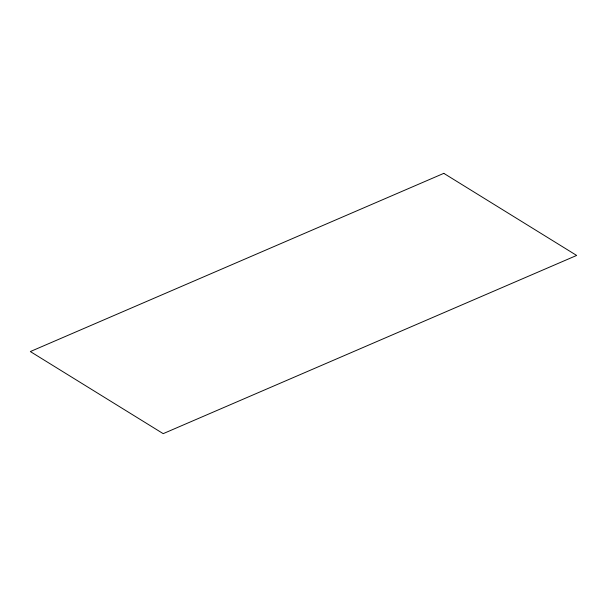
<?xml version="1.0" encoding="UTF-8"?>
<svg xmlns="http://www.w3.org/2000/svg" width="607" height="607" viewBox="0 0 607 607"><rect width="100%" height="100%" fill="white"/><g stroke="black" fill="none" stroke-linecap="round" stroke-linejoin="round"><path stroke-width="0.91" d="M443.808 173.352L30.35 351.559L163.192 433.648L576.65 255.441L443.808 173.352"/></g></svg>
